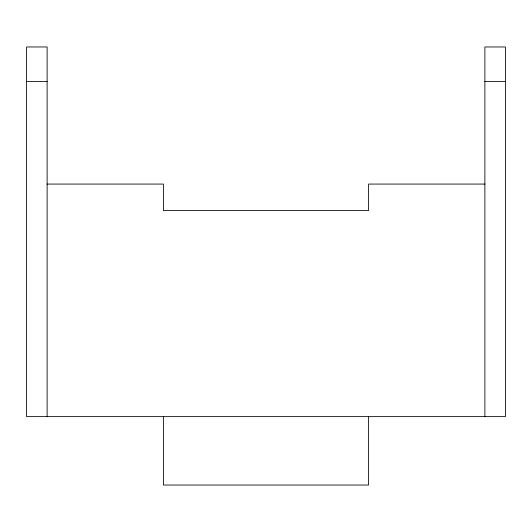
<?xml version="1.0" encoding="UTF-8"?>
<svg xmlns="http://www.w3.org/2000/svg" width="532" height="532" viewBox="0 0 532 532"><rect width="100%" height="100%" fill="white"/><g stroke="black" fill="none" stroke-linecap="round" stroke-linejoin="round"><path stroke-width="0.8" d="M26.6 81.469L47.122 81.469M484.878 81.469L505.4 81.469M47.122 184.072L163.397 184.072L163.397 210.539L368.603 210.539L368.603 184.072L484.878 184.072M484.878 416.629L484.878 46.969L505.4 46.969L505.4 416.629L26.6 416.629L26.6 46.969L47.122 46.969L47.122 416.629M368.603 416.629L368.603 485.031L163.397 485.031L163.397 416.629"/></g></svg>
